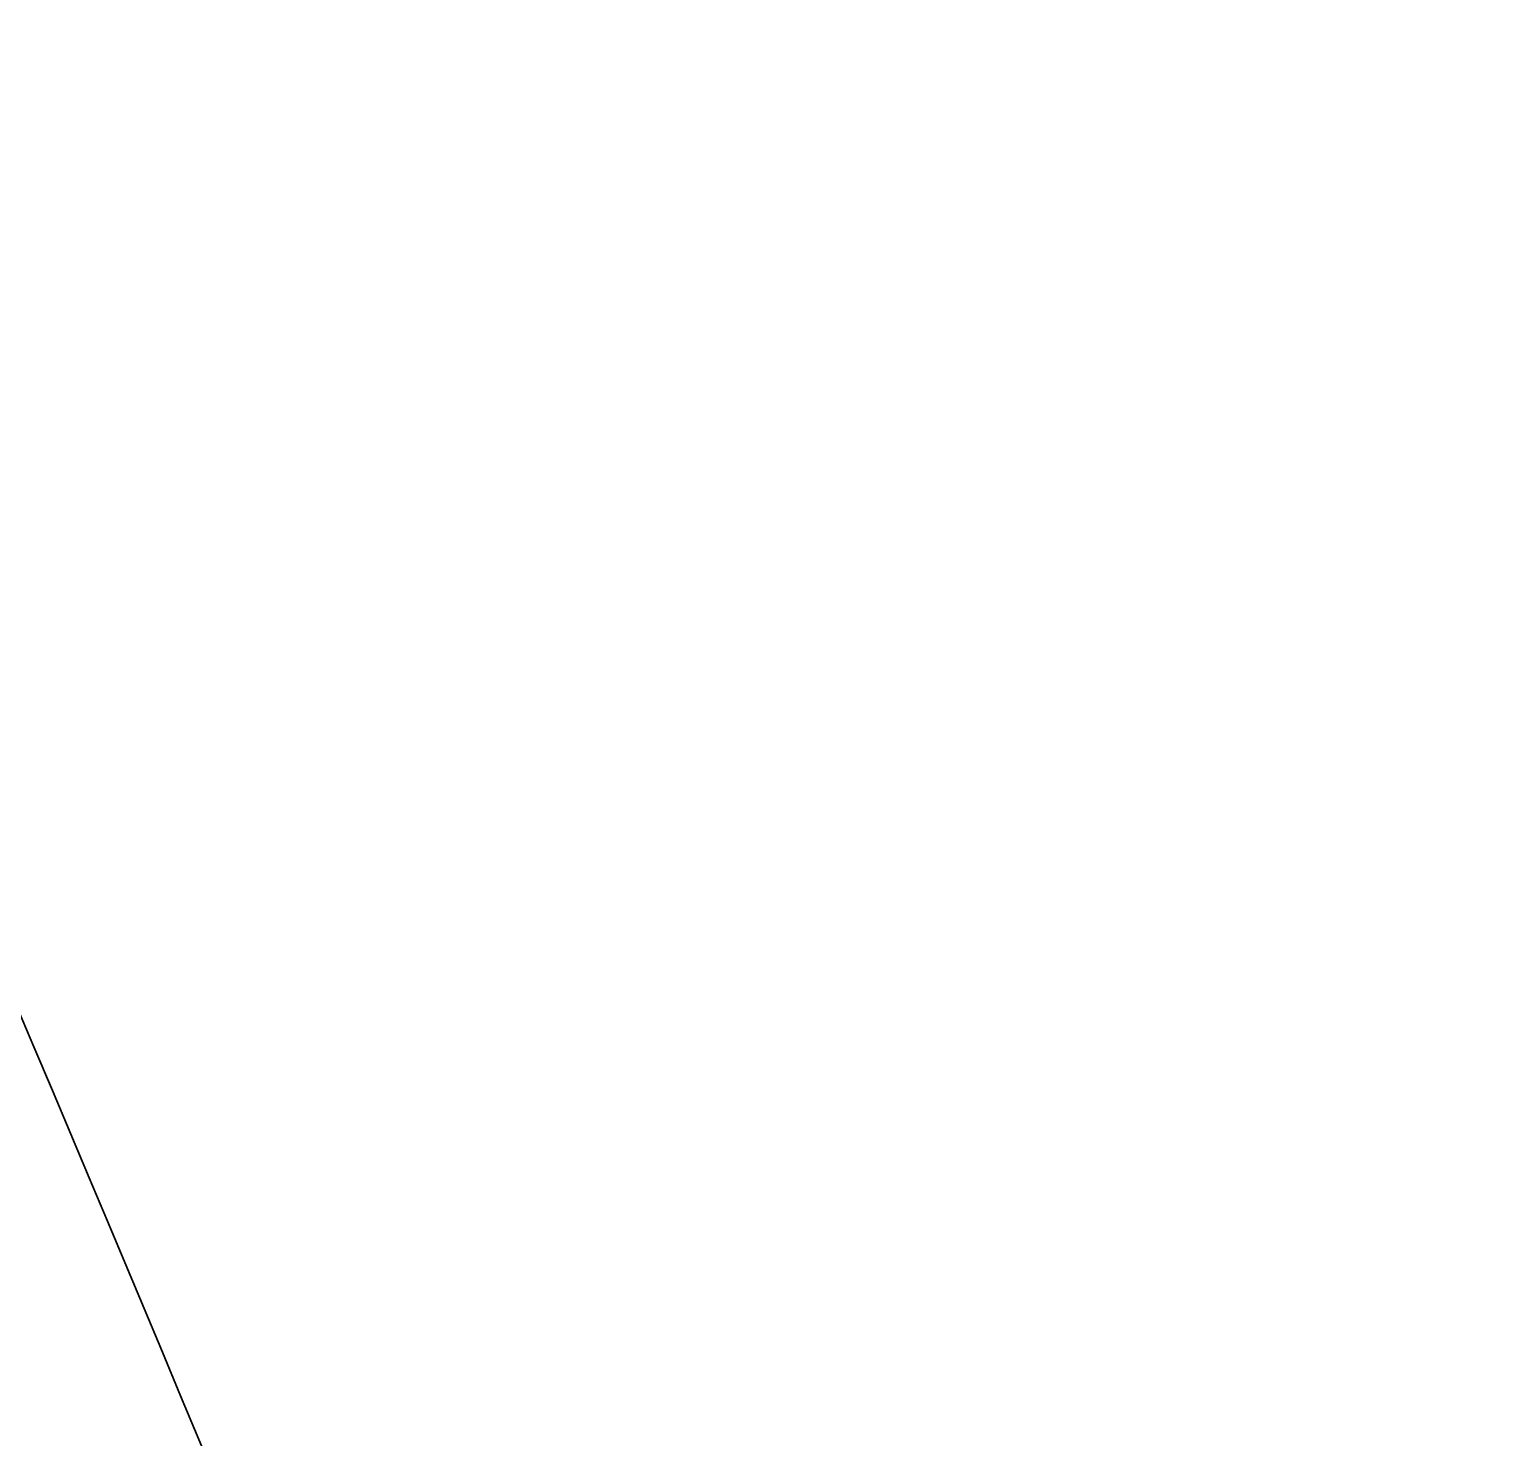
# Model space of a CAD drawing. Header units: metres. Extents: x 284258 to 323604, y 7393143 to 7451144.
# Drawn here: x 301955.55 to 301962.5, y 7441893.31 to 7441899.93 of the extents above; entities that cross this region are included whole.
import ezdxf
from ezdxf.enums import TextEntityAlignment as Align

# ---------------------------------------------------------------- set-up
doc = ezdxf.new("R2010")
doc.units = ezdxf.units.M
doc.layers.add('F-HZ-AMV', color=3, linetype='Continuous')
doc.layers.add('U-HZ-EIXO TIC', color=40, linetype='TIC_LINE', lineweight=30)
doc.styles.add('ARIAL', font='arial.ttf')
doc.styles.get("Standard").update_dxf_attribs({"font": 'arial.ttf'})
doc.linetypes.add('TIC_LINE', pattern='A,3.5,-0.25,["TIC",Standard,S=0.175,R=0,X=-0.05,Y=-0.1],-0.5', length=4.25)

# ---------------------------------------------------------------- blocks, each defined once
blk = doc.blocks.new('ACAD-2A1-SEM FOTOS')
at = {"layer": 'U-HZ-EIXO TIC', "lineweight": 30, "ltscale": 0.5, "flags": 128}
blk.add_lwpolyline([(301986.3123, 7441806.5898), (301986.3123, 7441806.5898), (301985.4745, 7441809.289), (301984.6359, 7441811.9888), (301983.7961, 7441814.689), (301982.9546, 7441817.3897), (301982.1109, 7441820.0904), (301981.2645, 7441822.7912), (301980.4148, 7441825.4919), (301979.5615, 7441828.1922), (301978.704, 7441830.8921), (301977.8418, 7441833.5913), (301976.9744, 7441836.2897), (301976.1014, 7441838.9872), (301975.2222, 7441841.6836), (301974.3364, 7441844.3786), (301973.4435, 7441847.0721), (301972.5429, 7441849.764), (301971.6342, 7441852.454), (301970.717, 7441855.142), (301969.7906, 7441857.8277), (301968.8548, 7441860.5109), (301967.9089, 7441863.1915), (301966.9525, 7441865.8692), (301965.9851, 7441868.5438), (301965.0063, 7441871.2152), (301964.0156, 7441873.883), (301963.0125, 7441876.547), (301961.9966, 7441879.207), (301960.9674, 7441881.8627), (301959.9245, 7441884.514), (301958.8674, 7441887.1604), (301957.7957, 7441889.8018, 0.028231), (301933.311, 7441941.1913), (301931.9348, 7441943.6876), (301930.5454, 7441946.1758), (301929.1435, 7441948.6559), (301927.7294, 7441951.1283), (301926.3036, 7441953.593), (301924.8666, 7441956.0503), (301923.4189, 7441958.5003), (301921.961, 7441960.9434), (301920.4932, 7441963.3796), (301919.0162, 7441965.8093), (301917.5303, 7441968.2326), (301916.0361, 7441970.6498), (301914.5339, 7441973.0611), (301913.0242, 7441975.4668), (301911.5076, 7441977.8672), (301909.9844, 7441980.2624), (301908.4551, 7441982.6527), (301906.9202, 7441985.0385), (301905.38, 7441987.4199), (301903.8351, 7441989.7972), (301902.2859, 7441992.1708), (301900.7328, 7441994.5409), (301899.1763, 7441996.9077), (301897.6167, 7441999.2716), (301896.0547, 7442001.6328), (301894.4904, 7442003.9915), (301892.9245, 7442006.3482), (301891.3573, 7442008.7031), (301889.7893, 7442011.0564), (301888.2209, 7442013.4085), (301886.6525, 7442015.7596), (301884.9432, 7442018.3219), (301883.235, 7442020.8838), (301881.5285, 7442023.4457), (301879.8242, 7442026.0078), (301878.1227, 7442028.5706), (301876.4245, 7442031.1345), (301874.7302, 7442033.6997), (301873.0404, 7442036.2667), (301871.3556, 7442038.8359), (301869.6764, 7442041.4075), (301868.0034, 7442043.9819), (301866.3371, 7442046.5596), (301864.6781, 7442049.1408), (301863.0269, 7442051.7258), (301861.3841, 7442054.3151), (301859.7504, 7442056.9089), (301858.1263, 7442059.5075), (301856.5123, 7442062.1113), (301854.909, 7442064.7206), (301853.3171, 7442067.3357), (301851.737, 7442069.9569), (301850.1695, 7442072.5844), (301848.615, 7442075.2186), (301847.0742, 7442077.8597), (301845.5476, 7442080.5079), (301844.0359, 7442083.1636), (301842.5396, 7442085.8269), (301841.0594, 7442088.4981), (301839.5958, 7442091.1773), (301838.1493, 7442093.8649), (301836.7207, 7442096.5609, -0.073545), (301793.1146, 7442220.9547), (301792.5516, 7442223.929), (301792.0075, 7442226.9078), (301791.4818, 7442229.8908), (301790.9737, 7442232.8777), (301790.4829, 7442235.8685), (301790.0086, 7442238.8629), (301789.5503, 7442241.8607), (301789.1073, 7442244.8618), (301788.6791, 7442247.866), (301788.265, 7442250.8732), (301787.8644, 7442253.8831), (301787.4768, 7442256.8957), (301787.1013, 7442259.9108), (301786.7375, 7442262.9284), (301786.3847, 7442265.9482), (301786.0423, 7442268.9701), (301785.7095, 7442271.9941), (301785.3858, 7442275.0201), (301785.0706, 7442278.048), (301784.7631, 7442281.0776), (301784.4627, 7442284.1089), (301784.1688, 7442287.1418), (301783.8807, 7442290.1763), (301783.5978, 7442293.2123), (301783.3194, 7442296.2496), (301783.0449, 7442299.2882), (301782.7736, 7442302.3282), (301782.5048, 7442305.3693), (301782.2379, 7442308.4116), (301781.9723, 7442311.455), (301781.7072, 7442314.4994), (301779.6251, 7442338.4227), (301779.3452, 7442341.6369), (301779.0644, 7442344.8522), (301778.7819, 7442348.0684), (301778.4968, 7442351.2856), (301778.2084, 7442354.5037), (301777.9157, 7442357.7225), (301777.6181, 7442360.942), (301777.3146, 7442364.1621), (301777.0045, 7442367.3827), (301776.687, 7442370.6038), (301776.3611, 7442373.8251), (301776.0261, 7442377.0467), (301775.6812, 7442380.2683), (301775.3256, 7442383.49), (301774.9584, 7442386.7115), (301774.5788, 7442389.9327), (301774.186, 7442393.1534), (301773.7793, 7442396.3736), (301773.3577, 7442399.5929), (301772.9205, 7442402.8114), (301772.4668, 7442406.0287), (301771.996, 7442409.2446), (301771.5072, 7442412.459), (301770.9995, 7442415.6715), (301770.4723, 7442418.8821), (301769.9247, 7442422.0903), (301769.3561, 7442425.2959), (301768.7656, 7442428.4987), (301768.1525, 7442431.6983), (301767.5161, 7442434.8944), (301766.8556, 7442438.0867, 0.142387), (301657.8189, 7442642.1725), (301655.5324, 7442644.496), (301653.2294, 7442646.8017), (301650.9105, 7442649.0899), (301648.5764, 7442651.3612), (301646.2278, 7442653.6158), (301643.8653, 7442655.8544), (301641.4896, 7442658.0773), (301639.1013, 7442660.2851), (301636.7011, 7442662.4783), (301634.2896, 7442664.6574), (301631.8673, 7442666.8229), (301629.435, 7442668.9754), (301626.9932, 7442671.1155), (301624.5426, 7442673.2436), (301622.0836, 7442675.3605), (301619.617, 7442677.4666), (301617.1432, 7442679.5626), (301614.6629, 7442681.6491), (301612.1765, 7442683.7267), (301609.6848, 7442685.7959), (301607.1881, 7442687.8575), (301604.6872, 7442689.912), (301602.1824, 7442691.9601), (301599.6743, 7442694.0023), (301597.1635, 7442696.0394), (301594.6505, 7442698.072), (301592.1358, 7442700.1006), (301589.62, 7442702.126), (301587.1035, 7442704.1487), (301584.5868, 7442706.1694), (301582.0705, 7442708.1888)], format="xyb", dxfattribs=at)
at = {"layer": 'F-HZ-AMV', "style": 'ARIAL'}
blk.add_attdef('1:18,5', text='', height=2, rotation=353.42083, dxfattribs=at).set_placement((299320.1688, 7449546.7657), align=Align.MIDDLE_CENTER)

msp = doc.modelspace()

# ---------------------------------------------------------------- block references
msp.add_blockref('ACAD-2A1-SEM FOTOS', (0, 0))

doc.saveas('drawing.dxf')
